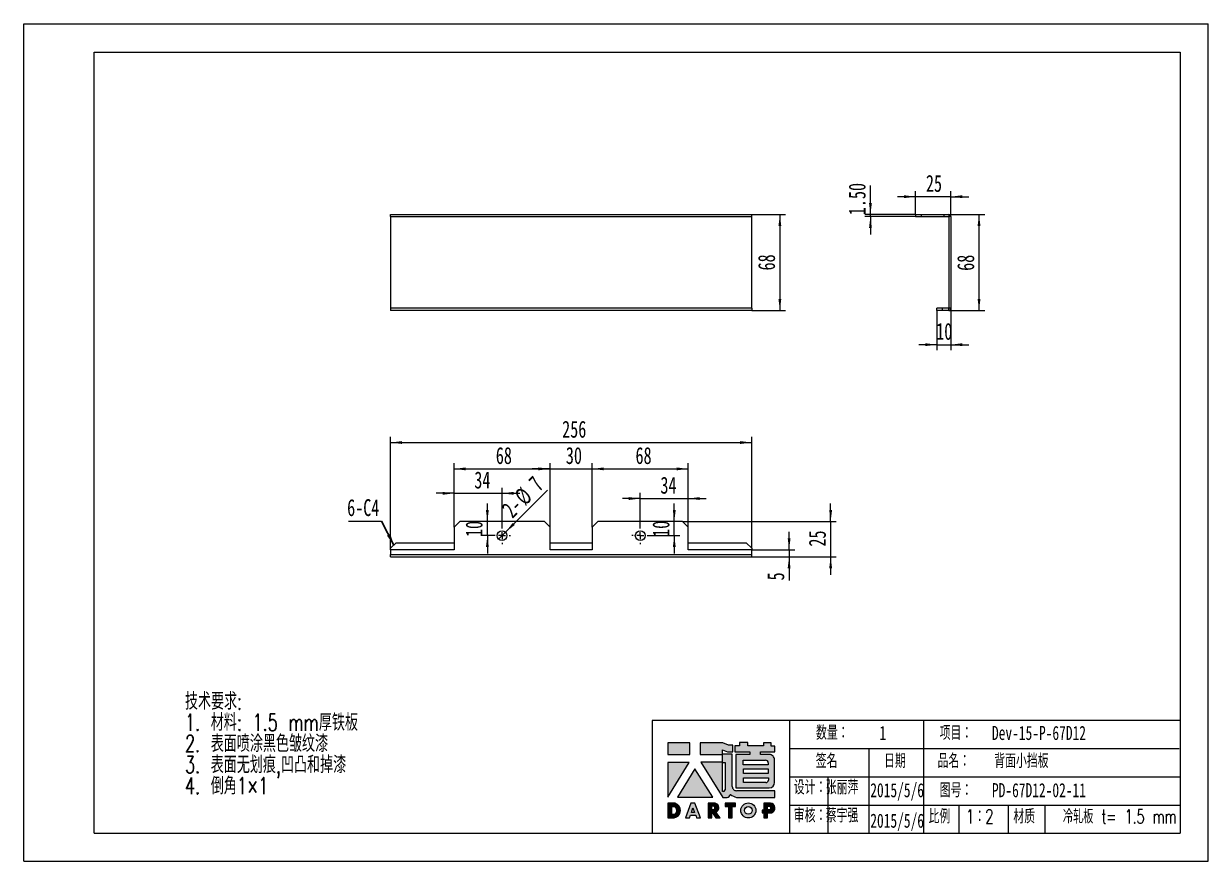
# Model space of a CAD drawing. Header units: millimetres. Extents: x 0 to 840, y 0 to 594.
import ezdxf

# ---------------------------------------------------------------- set-up
doc = ezdxf.new("R2010")
doc.units = ezdxf.units.MM
doc.header["$LTSCALE"] = 2
doc.layers.add('A-TITLEBLOCK', color=7, linetype='Continuous', lineweight=15)
doc.styles.add('SLDTEXTSTYLE0', font='TXT', dxfattribs={"width": 0.7, "bigfont": 'bigfont'})
doc.styles.add('SLDTEXTSTYLE1', font='TXT', dxfattribs={"width": 0.7})
doc.styles.add('SLDTEXTSTYLE2', font='TXT', dxfattribs={"width": 0.6538461538461539, "bigfont": 'bigfont'})
doc.dimstyles.new('SLDDIMSTYLE0', dxfattribs={"dimtxt": 12, "dimasz": 8.16, "dimexe": 0, "dimexo": 0.0625, "dimgap": 3, "dimtad": 2, "dimrnd": 1e-09, "dimzin": 12, "dimdsep": 46, "dimtxsty": 'SLDTEXTSTYLE1', "dimsah": 1, "dimcen": 0.09, "dimadec": 0, "dimazin": 3, "dimtfac": 1, "dimtofl": 0, "dimtmove": 0, "dimatfit": 3, "dimfxl": 0, "dimfrac": 2, "dimtolj": 1, "dimtzin": 12, "dimarcsym": 0})
doc.dimstyles.new('SLDDIMSTYLE1', dxfattribs={"dimtxt": 12, "dimasz": 8.16, "dimexe": 0, "dimexo": 0.0625, "dimgap": 3, "dimtad": 2, "dimrnd": 1e-09, "dimzin": 12, "dimdsep": 46, "dimtxsty": 'SLDTEXTSTYLE1', "dimsah": 1, "dimcen": 0.09, "dimadec": 0, "dimazin": 3, "dimtfac": 1, "dimtmove": 0, "dimatfit": 0, "dimfxl": 0, "dimfrac": 2, "dimtolj": 1, "dimtzin": 12, "dimarcsym": 0})
doc.dimstyles.new('SLDDIMSTYLE2', dxfattribs={"dimtxt": 12, "dimasz": 8.16, "dimexe": 0, "dimexo": 0.0625, "dimgap": 3, "dimtad": 2, "dimrnd": 1e-09, "dimzin": 4, "dimdsep": 46, "dimtxsty": 'SLDTEXTSTYLE1', "dimsah": 1, "dimcen": 0.09, "dimadec": 0, "dimazin": 1, "dimtfac": 1, "dimtmove": 0, "dimatfit": 0, "dimfxl": 0, "dimfrac": 2, "dimtolj": 1, "dimtzin": 12, "dimarcsym": 0})
doc.dimstyles.new('SLDDIMSTYLE3', dxfattribs={"dimtxt": 12, "dimasz": 8.16, "dimexe": 0, "dimexo": 0.0625, "dimgap": 3, "dimtad": 2, "dimrnd": 1e-09, "dimzin": 12, "dimdsep": 46, "dimtxsty": 'SLDTEXTSTYLE1', "dimblk1": 'NONE', "dimsah": 1, "dimcen": 0, "dimadec": 0, "dimazin": 3, "dimtfac": 1, "dimtmove": 0, "dimatfit": 3, "dimldrblk": 'NONE', "dimfxl": 0, "dimfrac": 2, "dimtolj": 1, "dimtzin": 12, "dimarcsym": 0})
doc.dimstyles.new('SLDDIMSTYLE4', dxfattribs={"dimtxt": 0.18, "dimasz": 8.16, "dimexe": 0, "dimexo": 0.0625, "dimgap": 0, "dimtad": 0, "dimtih": 1, "dimtoh": 1, "dimdec": 0, "dimrnd": 1e-09, "dimzin": 0, "dimdsep": 46, "dimtxsty": 'Standard', "dimsah": 1, "dimcen": 0.09, "dimadec": 0, "dimazin": 0, "dimtfac": 8.16, "dimtdec": 0, "dimtofl": 0, "dimtmove": 0, "dimatfit": 3, "dimfxl": 0, "dimfrac": 2, "dimtolj": 1, "dimtzin": 0, "dimarcsym": 0})

# ---------------------------------------------------------------- blocks, each defined once
blk = doc.blocks.new('块1')
at = {"linetype": 'Continuous'}
for color, points in [(12, [(15.4596455370124, 44.97355476996511), (15.4596455370124, 53.12236448196359), (-0.1372216441455354, 53.12236448196359), (-0.1372216441455354, 44.97355476996511)]), (12, [(-0.09543941307166293, 14.69460401760685), (14.95752573838749, 39.27206897076373), (-0.09543941307166293, 39.27206897076373)]), (12, [(31.88152853378735, 14.53088856560631), (19.13025121949497, 34.81193337682812), (6.825017551659649, 14.53088856560631)]), (8, [(47.79139594009808, 8.12742517421713), (47.79139594009808, 10.38120950228294), (40.67045756725874, 10.38120950228294), (40.67045756725874, 8.122031448080987), (42.89224604904918, 8.122031448080987), (42.89224604904918, -0.01900495269184162), (45.55238145046637, -0.01900495269184162), (45.55238145046637, 8.12742517421713)])]:
    blk.add_hatch(color=color, dxfattribs=at).paths.add_polyline_path(points, flags=0)
h = blk.add_hatch(color=12, dxfattribs=at)
edge = h.paths.add_edge_path(flags=0)
edge.add_line((38.76789999379105, 45.12124768258788), (38.76789999379105, 48.16997205902108))
edge.add_line((38.76789999379105, 48.16997205902108), (42.21016944663182, 46.68289003672156))
edge.add_line((42.21016944663182, 46.68289003672156), (45.9317201307783, 46.68289003672156))
edge.add_line((45.9317201307783, 46.68289003672156), (45.9317201307783, 51.60847246798652))
edge.add_line((45.9317201307783, 51.60847246798652), (42.8614591419766, 51.60847246798652))
edge.add_line((42.8614591419766, 51.60847246798652), (38.86099373715291, 53.18835830755006))
edge.add_line((38.86099373715291, 53.18835830755006), (22.82944474499205, 53.18835830755006))
edge.add_line((22.82944474499205, 53.18835830755006), (22.82944474499205, 44.85806557514632))
edge.add_line((22.82944474499205, 44.85806557514632), (38.42777796928521, 44.85806557514632))
edge.add_line((38.42777796928521, 44.85806557514632), (38.42777796928521, 44.68959095305915))
edge.add_line((38.42777796928521, 44.68959095305915), (38.42777796928521, 39.36534870503715))
edge.add_line((38.42777796928521, 39.36534870503715), (23.3018771687441, 39.36534870503715))
edge.add_line((23.3018771687441, 39.36534870503715), (38.85989420500314, 14.32735472361125))
edge.add_line((38.85989420500314, 14.32735472361125), (41.94069985035776, 14.32735472361125))
edge.add_arc((41.26090646930182, 17.27629516646864), 3.026279692369295, 282.9811251691751, 345.4172256101924)
edge.add_line((44.18969428837948, 16.51434327345369), (44.18969428837939, 16.62968258682553))
edge.add_line((44.18969428837939, 16.62968258682553), (44.46139510706749, 16.62968258682553))
edge.add_arc((50.27450662388722, 22.80613356426249), 8.481792981655811, 226.7357971412295, 259.3209385163939)
edge.add_line((48.70276667739407, 14.47124030014306), (75.73747808626996, 14.47124030014296))
edge.add_line((75.73747808626996, 14.47124030014296), (75.73747808626996, 19.21978160307659))
edge.add_line((75.73747808626996, 19.21978160307659), (48.58762824408925, 19.21978160307687))
edge.add_arc((48.5876282440515, 22.17696159563977), 2.95717999256276, 180.0000000007004, 270.0000000007314, ccw=False)
edge.add_line((45.63044825148874, 22.17696159560362), (45.63044825148888, 45.12124768258788))
edge.add_line((45.63044825148888, 45.12124768258788), (38.76789999379105, 45.12124768258788))
edge = h.paths.add_edge_path(flags=0)
edge.add_line((39.41845440429393, 18.64423929701617), (38.5780473981493, 18.64423929701617))
edge.add_line((38.5780473981493, 18.64423929701617), (38.58501110354163, 39.25890193341501))
edge.add_line((38.58501110354163, 39.25890193341501), (40.56710152110044, 39.25858465542663))
edge.add_line((40.56710152110044, 39.25858465542663), (40.56710152110044, 19.82560142344691))
edge.add_arc((36.69821349452629, 22.43824971439933), 4.668428606542609, 305.6398792732127, 325.968963113898, ccw=False)
h = blk.add_hatch(color=12, dxfattribs=at)
edge = h.paths.add_edge_path(flags=0)
edge.add_line((75.69093121442305, 46.68542826076473), (75.69093121442305, 50.91886871813395))
edge.add_line((75.69093121442305, 50.91886871813395), (73.28552082021854, 50.91886871813395))
edge.add_line((73.28552082021854, 50.91886871813395), (73.28552082021854, 53.20707771000742))
edge.add_line((73.28552082021854, 53.20707771000742), (67.78749227858239, 53.20707771000742))
edge.add_line((67.78749227858239, 53.20707771000742), (67.78749227858239, 51.03324743993018))
edge.add_line((67.78749227858239, 51.03324743993018), (56.56273245479993, 51.03324743993018))
edge.add_line((56.56273245479993, 51.03324743993018), (56.56273245479993, 53.32145643179415))
edge.add_line((56.56273245479993, 53.32145643179415), (50.68389919003803, 53.32145643179415))
edge.add_line((50.68389919003803, 53.32145643179415), (50.68389919003803, 50.99089082591806))
edge.add_line((50.68389919003803, 50.99089082591806), (47.43551395142909, 50.99089082591806))
edge.add_line((47.43551395142909, 50.99089082591806), (47.43551395142909, 46.77252107390677))
edge.add_line((47.43551395142909, 46.77252107390677), (58.15522189015076, 46.77252107390677))
edge.add_line((58.15522189015076, 46.77252107390677), (58.15522189015076, 44.90676774932623))
edge.add_line((58.15522189015076, 44.90676774932623), (48.1663364909133, 44.90676774932623))
edge.add_line((48.1663364909133, 44.90676774932623), (48.1663364909133, 21.28510279454743))
edge.add_line((48.1663364909133, 21.28510279454743), (71.87973834242777, 21.28510279454743))
edge.add_arc((71.8797383424644, 24.98157778516709), 3.696474990619765, 269.9999999994329, 359.9999999994308)
edge.add_line((75.57621333308417, 24.98157778513031), (75.57621333308427, 41.15825916545758))
edge.add_arc((71.87973834244609, 41.15825916543933), 3.696474990638222, 2.828264897405108e-10, 90.00000000028393)
edge.add_line((71.87973834242777, 44.85473415607755), (65.61115113613657, 44.85473415607759))
edge.add_line((65.61115113613657, 44.85473415607759), (65.61115113613657, 46.68542826076473))
edge.add_line((65.61115113613657, 46.68542826076473), (75.69093121442305, 46.68542826076473))
h.paths.add_polyline_path([(53.47011430738048, 31.35360309238698), (53.47011430738048, 34.78607521918592), (70.99446179674538, 34.78607521918592), (70.99446179674538, 31.35360309238698)], flags=0)
edge = h.paths.add_edge_path(flags=0)
edge.add_line((53.3553964263226, 40.85020978126384), (69.26094218231292, 40.85020978126384))
edge.add_arc((69.2609421822491, 39.00197228603129), 1.848237495232656, -1.9737740331038367e-09, 89.99999999802071, ccw=False)
edge.add_line((71.10917967748186, 39.00197228596765), (71.10917967748186, 37.6464950980746))
edge.add_line((71.10917967748186, 37.6464950980746), (53.3553964263226, 37.6464950980746))
edge.add_line((53.3553964263226, 37.6464950980746), (53.3553964263226, 40.85020978126384))
edge = h.paths.add_edge_path(flags=0)
edge.add_line((53.47011430738048, 24.94633236490662), (53.47011430738048, 28.26442576994581))
edge.add_line((53.47011430738048, 28.26442576994581), (71.22353104790234, 28.26442576994581))
edge.add_line((71.22353104790234, 28.26442576994581), (71.22353104790234, 26.79456986019685))
edge.add_arc((69.37529355265846, 26.79456986015036), 1.848237495243809, -89.99999999855493, 1.440412233932875e-09, ccw=False)
edge.add_line((69.3752935527051, 24.94633236490655), (53.47011430738048, 24.94633236490662))
h = blk.add_hatch(color=8, dxfattribs=at)
edge = h.paths.add_edge_path(flags=0)
edge.add_arc((3.563071413202113, 5.273350855589127), 5.322103356659917, 278.6604405932824, 432.3203452583787)
edge.add_line((5.179366312329847, 10.34408797537993), (0.01524684934950393, 10.34408797537993))
edge.add_line((0.01524684934950393, 10.34408797537993), (0.01524684934950393, 0.01192965307985183))
edge.add_line((0.01524684934950393, 0.01192965307985142), (4.364464618037744, 0.01192965307985142))
edge = h.paths.add_edge_path(flags=0)
edge.add_line((2.635432573056873, 8.081419863129932), (4.241728805396194, 8.081419863129932))
edge.add_arc((3.153678847341634, 5.137238590235699), 3.138798508806139, -65.78573481728489, 69.71773257233048, ccw=False)
edge.add_line((4.441057418883898, 2.274597765329883), (2.635432573056873, 2.274597765329883))
edge.add_line((2.635432573056873, 2.274597765329883), (2.635432573056873, 8.081419863129932))
h = blk.add_hatch(color=8, dxfattribs=at)
h.paths.add_polyline_path([(23.14757612124385, -0.02154317673844566), (19.16910136443273, 10.42911848144595), (16.22198800541353, 10.42911848144595), (12.4318998014098, 0.0008249228036598524), (15.22361258076066, 0.0008249228036598524), (15.88039993783019, 1.84896931795046), (19.6624249042785, 1.84896931795046), (20.33350618268459, -0.02154317673844566)], flags=0)
h.paths.add_polyline_path([(16.59656204531268, 3.840999289555347), (17.74667294189825, 7.117846553579366), (18.93966560265725, 3.840999289555347)], flags=0)
h = blk.add_hatch(color=8, dxfattribs=at)
edge = h.paths.add_edge_path(flags=0)
edge.add_arc((32.76262050212676, 7.197324694492631), 3.306506495649909, 290.6073250211866, 437.2124199352527)
edge.add_line((33.49447309571242, 10.42182108727042), (28.41543587867846, 10.42182108727042))
edge.add_line((28.41543587867846, 10.42182108727042), (28.41543587867846, -0.004886081338955961))
edge.add_line((28.41543587867846, -0.004886081338955475), (31.09939448230437, -0.004886081338955475))
edge.add_line((31.09939448230437, -0.004886081338955475), (31.09939448230437, 4.128611803586018))
edge.add_line((31.09939448230437, 4.128611803586018), (33.85812128968802, -0.04216624726898299))
edge.add_line((33.85812128968802, -0.04216624726898279), (37.10137537660729, -0.04216624726898279))
edge.add_line((37.10137537660729, -0.04216624726898279), (33.92638288218043, 4.10238651602333))
edge = h.paths.add_edge_path(flags=0)
edge.add_arc((31.95189860794512, 7.042968943743507), 1.404553694076378, -77.47302943994771, 76.71957553051169, ccw=False)
edge.add_line((32.25654512008381, 5.671852033270396), (31.07483825880198, 5.671852033270388))
edge.add_line((31.07483825880198, 5.671852033270388), (31.07483825880198, 8.409961240124272))
edge.add_line((31.07483825880198, 8.409961240124272), (32.27454879185832, 8.409961240124272))
h = blk.add_hatch(color=8, dxfattribs=at)
edge = h.paths.add_edge_path(flags=0)
edge.add_arc((57.01573980649943, 5.245906307851777), 5.353273185570425, 0, 360)
edge = h.paths.add_edge_path(flags=0)
edge.add_arc((57.01573980649943, 5.245906307851777), 2.750165771077118, 0, 360)
h = blk.add_hatch(color=8, dxfattribs=at)
edge = h.paths.add_edge_path(flags=0)
edge.add_arc((72.3469482525466, 6.894670098855414), 3.514503244550538, 288.8958684179252, 445.2442177897109)
edge.add_line((72.63833142567154, 10.39707340264212), (72.48469471784567, 10.39707340264212))
edge.add_line((72.48469471784567, 10.39707340264212), (67.95682026929293, 10.39707340264212))
edge.add_line((67.95682026929293, 10.39707340264212), (67.95682026929293, 5.530980597840529))
edge.add_line((67.95682026929293, 5.530980597840529), (66.75539786013852, 5.530980597840529))
edge.add_line((66.75539786013852, 5.530980597840529), (66.75539786013852, 3.555766360574825))
edge.add_line((66.75539786013852, 3.555766360574825), (67.9373951968396, 3.555766360574825))
edge.add_line((67.9373951968396, 3.555766360574825), (67.9373951968396, 0.01335740407877228))
edge.add_line((67.9373951968396, 0.01335740407877249), (70.58067110101072, 0.01335740407877249))
edge.add_line((70.58067110101072, 0.01335740407877249), (70.58067110101072, 3.569567953948787))
edge.add_line((70.58067110101072, 3.569567953948787), (73.48511730057659, 3.569567953948787))
edge = h.paths.add_edge_path(flags=0)
edge.add_arc((71.62401189213051, 6.924808752416715), 1.406127549846548, -79.01085638112971, 72.55127628001378, ccw=False)
edge.add_line((71.89205213510886, 5.544464913157247), (70.54145444546555, 5.544464913157226))
edge.add_line((70.54145444546555, 5.544464913157226), (70.54145444546555, 8.266234302613304))
edge.add_line((70.54145444546555, 8.266234302613304), (72.0456422749508, 8.266234302613304))
at = {"layer": 'A-TITLEBLOCK'}
for p, q in [((15.4596455370124, 53.12236448196359), (-0.1372216441455354, 53.12236448196359)), ((-0.1372216441455354, 53.12236448196359), (-0.1372216441455354, 44.97355476996511)), ((15.4596455370124, 44.97355476996511), (15.4596455370124, 53.12236448196359)), ((38.86099373715291, 53.18835830755006), (22.82944474499205, 53.18835830755006)), ((22.82944474499205, 53.18835830755006), (22.82944474499205, 44.85806557514632)), ((42.8614591419766, 51.60847246798652), (38.86099373715291, 53.18835830755006)), ((45.9317201307783, 51.60847246798652), (42.8614591419766, 51.60847246798652)), ((45.9317201307783, 46.68289003672156), (45.9317201307783, 51.60847246798652)), ((50.68389919003803, 50.99089082591806), (47.43551395142909, 50.99089082591806)), ((47.43551395142909, 50.99089082591806), (47.43551395142909, 46.77252107390677)), ((56.56273245479993, 53.32145643179415), (50.68389919003803, 53.32145643179415)), ((50.68389919003803, 53.32145643179415), (50.68389919003803, 50.99089082591806)), ((56.56273245479993, 51.03324743993018), (56.56273245479993, 53.32145643179415)), ((67.78749227858239, 51.03324743993018), (56.56273245479993, 51.03324743993018)), ((73.28552082021854, 53.20707771000742), (67.78749227858239, 53.20707771000742)), ((67.78749227858239, 53.20707771000742), (67.78749227858239, 51.03324743993018)), ((73.28552082021854, 50.91886871813395), (73.28552082021854, 53.20707771000742)), ((75.69093121442305, 50.91886871813395), (73.28552082021854, 50.91886871813395)), ((75.69093121442305, 46.68542826076473), (75.69093121442305, 50.91886871813395)), ((-0.1372216441455354, 44.97355476996511), (15.4596455370124, 44.97355476996511)), ((22.82944474499205, 44.85806557514632), (38.42777796928521, 44.85806557514632)), ((38.42777796928521, 44.85806557514632), (38.42777796928521, 44.68959095305915)), ((38.42777796928521, 44.68959095305915), (38.42777796928521, 39.36534870503715)), ((38.76789999379105, 48.16997205902108), (42.21016944663182, 46.68289003672156)), ((38.76789999379105, 45.12124768258788), (38.76789999379105, 48.16997205902108)), ((45.63044825148888, 45.12124768258788), (38.76789999379105, 45.12124768258788)), ((42.21016944663182, 46.68289003672156), (45.9317201307783, 46.68289003672156)), ((45.63044825148888, 22.17696159560362), (45.63044825148888, 45.12124768258788)), ((47.43551395142909, 46.77252107390677), (58.15522189015076, 46.77252107390677)), ((58.15522189015076, 44.90676774932623), (48.1663364909133, 44.90676774932623)), ((48.1663364909133, 44.90676774932623), (48.1663364909133, 21.28510279454743)), ((58.15522189015076, 46.77252107390677), (58.15522189015076, 44.90676774932623)), ((65.61115113613657, 44.85473415607759), (65.61115113613657, 46.68542826076473)), ((65.61115113613657, 46.68542826076473), (75.69093121442305, 46.68542826076473)), ((71.87973834242777, 44.85473415607759), (65.61115113613657, 44.85473415607759)), ((14.95752573838749, 39.27206897076373), (-0.09543941307166293, 39.27206897076373)), ((-0.09543941307166293, 39.27206897076373), (-0.09543941307166293, 14.69460401760685)), ((-0.09543941307166293, 14.69460401760685), (14.95752573838749, 39.27206897076373)), ((19.13025121949497, 34.81193337682812), (6.825017551659649, 14.53088856560631)), ((31.88152853378735, 14.53088856560631), (19.13025121949497, 34.81193337682812)), ((38.42777796928521, 39.36534870503715), (23.3018771687441, 39.36534870503715)), ((23.3018771687441, 39.36534870503715), (38.85989420500314, 14.32735472361125)), ((38.5780473981493, 18.64423929701617), (38.58501110354163, 39.25890193341501)), ((38.58501110354163, 39.25890193341501), (40.56710152110044, 39.25858465542663)), ((40.56710152110044, 39.25858465542663), (40.56710152110044, 19.82560142344691)), ((53.3553964263226, 37.6464950980746), (53.3553964263226, 40.85020978126384)), ((53.3553964263226, 40.85020978126384), (69.26094218231292, 40.85020978126384)), ((71.10917967748186, 37.6464950980746), (53.3553964263226, 37.6464950980746)), ((53.47011430738048, 31.35360309238698), (53.47011430738048, 34.78607521918592)), ((53.47011430738048, 34.78607521918592), (70.99446179674538, 34.78607521918592)), ((70.99446179674538, 34.78607521918592), (70.99446179674538, 31.35360309238698)), ((71.10917967748186, 39.00197228596765), (71.10917967748186, 37.6464950980746)), ((75.57621333308427, 24.98157778513031), (75.57621333308427, 41.15825916545758)), ((70.99446179674538, 31.35360309238698), (53.47011430738048, 31.35360309238698)), ((53.47011430738048, 24.94633236490662), (53.47011430738048, 28.26442576994581)), ((53.47011430738048, 28.26442576994581), (71.22353104790234, 28.26442576994581)), ((71.22353104790234, 28.26442576994581), (71.22353104790234, 26.79456986019685)), ((39.41845440429393, 18.64423929701617), (38.5780473981493, 18.64423929701617)), ((48.1663364909133, 21.28510279454743), (71.87973834242777, 21.28510279454743)), ((75.73747808626996, 19.21978160307659), (48.58762824408925, 19.21978160307687)), ((69.3752935527051, 24.94633236490662), (53.47011430738048, 24.94633236490662)), ((75.73747808626996, 14.47124030014296), (75.73747808626996, 19.21978160307659)), ((5.179366312329847, 10.34408797537993), (0.01524684934950393, 10.34408797537993)), ((0.01524684934950393, 10.34408797537993), (0.01524684934950393, 0.01192965307985142)), ((6.825017551659649, 14.53088856560631), (31.88152853378735, 14.53088856560631)), ((16.22198800541353, 10.42911848144595), (12.4318998014098, 0.0008249228036598524)), ((19.16910136443273, 10.42911848144595), (16.22198800541353, 10.42911848144595)), ((23.14757612124385, -0.02154317673844566), (19.16910136443273, 10.42911848144595)), ((33.49447309571242, 10.42182108727042), (28.41543587867846, 10.42182108727042)), ((28.41543587867846, 10.42182108727042), (28.41543587867846, -0.004886081338955475)), ((31.07483825880198, 5.671852033270388), (31.07483825880198, 8.409961240124272)), ((31.07483825880198, 8.409961240124272), (32.27454879185832, 8.409961240124272)), ((38.85989420500314, 14.32735472361125), (41.94069985035776, 14.32735472361125)), ((47.79139594009808, 10.38120950228294), (40.67045756725874, 10.38120950228294)), ((40.67045756725874, 10.38120950228294), (40.67045756725874, 8.122031448080987)), ((44.18969428837939, 16.51434327345372), (44.18969428837939, 16.62968258682553)), ((44.18969428837939, 16.62968258682553), (44.46139510706749, 16.62968258682553)), ((47.79139594009808, 8.12742517421713), (47.79139594009808, 10.38120950228294)), ((48.70276667739405, 14.47124030014296), (75.73747808626996, 14.47124030014296)), ((72.48469471784567, 10.39707340264212), (67.95682026929293, 10.39707340264212)), ((67.95682026929293, 10.39707340264212), (67.95682026929293, 5.530980597840529)), ((72.63833142567154, 10.39707340264212), (72.48469471784567, 10.39707340264212)), ((0.01524684934950393, 0.01192965307985142), (4.364464618037744, 0.01192965307985142)), ((2.635432573056873, 2.274597765329883), (2.635432573056873, 8.081419863129932)), ((2.635432573056873, 8.081419863129932), (4.241728805396194, 8.081419863129932)), ((4.441057418883898, 2.274597765329883), (2.635432573056873, 2.274597765329883)), ((12.4318998014098, 0.0008249228036598524), (15.22361258076066, 0.0008249228036598524)), ((15.22361258076066, 0.0008249228036598524), (15.88039993783019, 1.84896931795046)), ((15.88039993783019, 1.84896931795046), (19.6624249042785, 1.84896931795046)), ((16.59656204531268, 3.840999289555347), (17.74667294189825, 7.117846553579366)), ((18.93966560265725, 3.840999289555347), (16.59656204531268, 3.840999289555347)), ((17.74667294189825, 7.117846553579366), (18.93966560265725, 3.840999289555347)), ((19.6624249042785, 1.84896931795046), (20.33350618268459, -0.02154317673844566)), ((32.25654512008381, 5.671852033270388), (31.07483825880198, 5.671852033270388)), ((31.09939448230437, -0.004886081338955475), (31.09939448230437, 4.128611803586018)), ((31.09939448230437, 4.128611803586018), (33.85812128968802, -0.04216624726898279)), ((37.10137537660729, -0.04216624726898279), (33.92638288218043, 4.10238651602333)), ((40.67045756725874, 8.122031448080987), (42.89224604904918, 8.122031448080987)), ((42.89224604904918, 8.122031448080987), (42.89224604904918, -0.01900495269184162)), ((45.55238145046637, -0.01900495269184162), (45.55238145046637, 8.12742517421713)), ((45.55238145046637, 8.12742517421713), (47.79139594009808, 8.12742517421713)), ((67.95682026929293, 5.530980597840529), (66.75539786013852, 5.530980597840529)), ((66.75539786013852, 5.530980597840529), (66.75539786013852, 3.555766360574825)), ((66.75539786013852, 3.555766360574825), (67.9373951968396, 3.555766360574825)), ((67.9373951968396, 3.555766360574825), (67.9373951968396, 0.01335740407877249)), ((67.9373951968396, 0.01335740407877249), (70.58067110101072, 0.01335740407877249)), ((70.54145444546555, 5.544464913157226), (70.54145444546555, 8.266234302613304)), ((70.54145444546555, 8.266234302613304), (72.0456422749508, 8.266234302613304)), ((71.89205213510886, 5.544464913157226), (70.54145444546555, 5.544464913157226)), ((70.58067110101072, 0.01335740407877249), (70.58067110101072, 3.569567953948787)), ((70.58067110101072, 3.569567953948787), (73.48511730057659, 3.569567953948787)), ((20.33350618268459, -0.02154317673844566), (23.14757612124385, -0.02154317673844566)), ((28.41543587867846, -0.004886081338955475), (31.09939448230437, -0.004886081338955475)), ((33.85812128968802, -0.04216624726898279), (37.10137537660729, -0.04216624726898279)), ((42.89224604904918, -0.01900495269184162), (45.55238145046637, -0.01900495269184162))]:
    blk.add_line(p, q, dxfattribs=at)
for radius in [5.353273185570423, 2.750165771077121]:
    blk.add_circle((57.01573980649943, 5.245906307851777), radius, dxfattribs=at)
for centre, radius, start, end in [((71.87973834244609, 41.15825916543933), 3.696474990638258, 2.828264897405108e-10, 90.00000000028393), ((69.2609421822491, 39.00197228603129), 1.848237495232766, 359.9999999980279, 89.99999999802154), ((69.37529355265846, 26.79456986015036), 1.848237495243879, 270.0000000014467, 1.44122564053541e-09), ((36.69821349452629, 22.43824971439933), 4.668428606542613, 305.6398792732136, 325.9689631138988), ((48.5876282440515, 22.17696159563977), 2.957179992562899, 180.0000000007012, 270.0000000007323), ((71.8797383424644, 24.98157778516709), 3.696474990619862, 269.9999999994329, 359.9999999994308), ((3.563071413202113, 5.273350855589127), 5.322103356659929, 278.6604405932824, 72.32034525837781), ((31.95189860794512, 7.042968943743507), 1.404553694076386, 282.5269705600539, 76.71957553051254), ((32.76262050212676, 7.197324694492631), 3.306506495649912, 290.6073250211866, 77.21241993525202), ((41.26090646930182, 17.27629516646864), 3.026279692369397, 282.9811251691751, 345.4172256101924), ((50.27450662388722, 22.80613356426249), 8.481792981655907, 226.7357971412295, 259.3209385163939), ((72.3469482525466, 6.894670098855414), 3.514503244550554, 288.8958684179252, 85.24421778971008), ((3.153678847341634, 5.137238590235699), 3.138798508806141, 294.2142651827166, 69.71773257233134), ((71.62401189213051, 6.924808752416715), 1.40612754984657, 280.9891436188718, 72.55127628001459)]:
    blk.add_arc(centre, radius, start, end, dxfattribs=at)
blk = doc.blocks.new('SW_NOTE_0')
at = {"layer": 'A-TITLEBLOCK', "color": 0, "char_height": 12, "attachment_point": 1, "style": 'SLDTEXTSTYLE0'}
for s, insert in [('\\M+18B5A术\\M+19776\\M+18B81:', (0, 15.46881287726358)), ('1. \\M+18DDE\\M+197BF: 1.5 mm\\M+18CFA铁\\M+194C2', (0, 0.4688132125397065)), ('2. \\M+1955C\\M+196CA喷涂\\M+1FC4B\\M+19046皱纹\\M+18EBD', (0, -14.53118645218417)), ('3. \\M+1955C\\M+196CA\\M+19DD9划\\M+18DAD,\\M+1899A\\M+193CA\\M+19861\\M+19D7B\\M+18EBD', (0, -29.53118611690804)), ('4. \\M+1937C\\M+18A701\\M+1817E1', (0, -44.53118578163191))]:
    blk.add_mtext(s, dxfattribs=dict(at, insert=insert))
blk = doc.blocks.new('_D')
at = {"layer": 'A-TITLEBLOCK'}
for p, q in [((516.36120681332, 459.1028448656979), (540.36120681332, 459.1028448656979)), ((536.36120681332, 459.1028448656979), (536.36120681332, 391.1028448656979)), ((516.36120681332, 391.1028448656979), (540.36120681332, 391.1028448656979))]:
    blk.add_line(p, q, dxfattribs=at)
for points in [[(536.36120681332, 459.1028448656979), (535.34520681332, 450.9428448656979), (537.37720681332, 450.9428448656979)], [(536.36120681332, 391.1028448656979), (537.37720681332, 399.262844865698), (535.34520681332, 399.262844865698)]]:
    blk.add_solid(points, dxfattribs=at)
at = {"layer": 'A-TITLEBLOCK', "insert": (520.8923937032259, 419.43927252773), "char_height": 12, "attachment_point": 1, "rotation": 90.00000000000041, "style": 'SLDTEXTSTYLE1'}
blk.add_mtext('68', dxfattribs=at)
blk = doc.blocks.new('_D_1')
at = {"layer": 'A-TITLEBLOCK'}
for p, q in [((647.577300767503, 391.1028448656979), (647.577300767503, 362.7952597762544)), ((657.577300767503, 392.6028448656979), (657.577300767503, 362.7952597762544)), ((647.577300767503, 366.7952597762544), (634.8773007675029, 366.7952597762544)), ((647.577300767503, 366.7952597762544), (657.577300767503, 366.7952597762544)), ((657.577300767503, 366.7952597762544), (670.277300767503, 366.7952597762544))]:
    blk.add_line(p, q, dxfattribs=at)
for points in [[(647.577300767503, 366.7952597762544), (639.417300767503, 367.8112597762544), (639.417300767503, 365.7792597762544)], [(657.577300767503, 366.7952597762544), (665.7373007675029, 365.7792597762544), (665.7373007675029, 367.8112597762544)]]:
    blk.add_solid(points, dxfattribs=at)
at = {"layer": 'A-TITLEBLOCK', "insert": (647.1954138547072, 382.2640728863486), "char_height": 12, "attachment_point": 1, "style": 'SLDTEXTSTYLE1'}
blk.add_mtext('10', dxfattribs=at)
blk = doc.blocks.new('_D_2')
at = {"layer": 'A-TITLEBLOCK'}
for p, q in [((656.0773007675031, 459.1028448656979), (681.5773007675031, 459.1028448656978)), ((677.5773007675028, 391.1028448656978), (677.5773007675031, 459.1028448656978)), ((656.0773007675031, 391.1028448656979), (681.577300767503, 391.1028448656978))]:
    blk.add_line(p, q, dxfattribs=at)
for points in [[(677.5773007675031, 459.1028448656978), (676.5613007675031, 450.9428448656978), (678.593300767503, 450.9428448656978)], [(677.5773007675028, 391.1028448656978), (678.5933007675028, 399.2628448656978), (676.5613007675029, 399.2628448656978)]]:
    blk.add_solid(points, dxfattribs=at)
at = {"layer": 'A-TITLEBLOCK', "insert": (662.1084876574089, 419.1670268884842), "char_height": 12, "attachment_point": 1, "rotation": 89.99999999999979, "style": 'SLDTEXTSTYLE1'}
blk.add_mtext('68', dxfattribs=at)
blk = doc.blocks.new('_D_3')
at = {"layer": 'A-TITLEBLOCK'}
for p, q in [((632.5773007675028, 471.7361504352072), (619.8773007675028, 471.7361504352072)), ((632.5773007675028, 459.102844865698), (632.5773007675028, 475.7361504352072)), ((657.577300767503, 471.7361504352072), (632.5773007675028, 471.7361504352072)), ((657.577300767503, 457.6028448656979), (657.577300767503, 475.7361504352072)), ((657.577300767503, 471.7361504352072), (670.277300767503, 471.7361504352072))]:
    blk.add_line(p, q, dxfattribs=at)
for points in [[(632.5773007675028, 471.7361504352072), (624.4173007675029, 472.7521504352072), (624.4173007675029, 470.7201504352071)], [(657.577300767503, 471.7361504352072), (665.7373007675029, 470.7201504352071), (665.7373007675029, 472.7521504352072)]]:
    blk.add_solid(points, dxfattribs=at)
at = {"layer": 'A-TITLEBLOCK', "insert": (639.907143051156, 487.2049635453014), "char_height": 12, "attachment_point": 1, "style": 'SLDTEXTSTYLE1'}
blk.add_mtext('25', dxfattribs=at)
blk = doc.blocks.new('_D_4')
at = {"layer": 'A-TITLEBLOCK'}
for p, q in [((600.5773007675022, 459.1028448656982), (600.5773007675022, 479.6831818007932)), ((632.5773007675028, 459.102844865698), (596.5773007675022, 459.1028448656982)), ((632.5773007675028, 457.602844865698), (596.5773007675022, 457.6028448656982)), ((600.5773007675022, 457.6028448656982), (600.5773007675022, 459.1028448656982)), ((600.5773007675022, 457.6028448656982), (600.5773007675022, 444.9028448656982))]:
    blk.add_line(p, q, dxfattribs=at)
for points in [[(600.5773007675022, 459.1028448656982), (601.5933007675021, 467.2628448656982), (599.5613007675022, 467.2628448656982)], [(600.5773007675022, 457.6028448656982), (599.5613007675022, 449.4428448656981), (601.5933007675021, 449.4428448656981)]]:
    blk.add_solid(points, dxfattribs=at)
at = {"layer": 'A-TITLEBLOCK', "insert": (585.1084876574079, 458.6331812375293), "char_height": 12, "attachment_point": 1, "rotation": 89.99999999999979, "style": 'SLDTEXTSTYLE1'}
blk.add_mtext('1.50', dxfattribs=at)
blk = doc.blocks.new('_D_5')
at = {"layer": 'A-TITLEBLOCK'}
for p, q in [((328.9412133466469, 241.3881684008783), (328.9412133466469, 254.0881684008783)), ((328.9412133466469, 231.3881684008783), (328.9412133466469, 241.3881684008783)), ((333.36120681332, 231.3881684008783), (324.9412133466469, 231.3881684008783)), ((328.9412133466469, 231.3881684008783), (328.9412133466469, 218.6881684008783))]:
    blk.add_line(p, q, dxfattribs=at)
for points in [[(328.9412133466469, 241.3881684008783), (329.9572133466469, 249.5481684008783), (327.9252133466468, 249.5481684008783)], [(328.9412133466469, 231.3881684008783), (327.9252133466468, 223.2281684008783), (329.9572133466469, 223.2281684008783)]]:
    blk.add_solid(points, dxfattribs=at)
at = {"layer": 'A-TITLEBLOCK', "insert": (313.4724002365527, 230.4035569638885), "char_height": 12, "attachment_point": 1, "rotation": 90, "style": 'SLDTEXTSTYLE1'}
blk.add_mtext('10', dxfattribs=at)
blk = doc.blocks.new('_D_6')
at = {"layer": 'A-TITLEBLOCK'}
for p, q in [((305.3612068133199, 261.3881684008786), (292.66120681332, 261.3881684008786)), ((305.3612068133199, 237.3881684008783), (305.3612068133199, 265.3881684008786)), ((305.3612068133199, 261.3881684008786), (339.36120681332, 261.3881684008786)), ((339.36120681332, 237.3881684008783), (339.36120681332, 265.3881684008786)), ((339.36120681332, 261.3881684008786), (352.06120681332, 261.3881684008786))]:
    blk.add_line(p, q, dxfattribs=at)
for points in [[(305.3612068133199, 261.3881684008786), (297.2012068133199, 262.4041684008786), (297.2012068133199, 260.3721684008785)], [(339.36120681332, 261.3881684008786), (347.52120681332, 260.3721684008785), (347.52120681332, 262.4041684008786)]]:
    blk.add_solid(points, dxfattribs=at)
at = {"layer": 'A-TITLEBLOCK', "insert": (319.6744205719411, 276.8569815109728), "char_height": 12, "attachment_point": 1, "style": 'SLDTEXTSTYLE1'}
blk.add_mtext('34', dxfattribs=at)
blk = doc.blocks.new('_D_7')
at = {"layer": 'A-TITLEBLOCK'}
for p, q in [((305.3612068133199, 237.3881684008783), (305.3612068133199, 282.7191977777218)), ((305.3612068133199, 278.7191977777218), (373.36120681332, 278.7191977777218)), ((373.36120681332, 237.3881684008783), (373.36120681332, 282.7191977777218))]:
    blk.add_line(p, q, dxfattribs=at)
for points in [[(305.3612068133199, 278.7191977777218), (313.52120681332, 277.7031977777218), (313.52120681332, 279.7351977777219)], [(373.36120681332, 278.7191977777218), (365.20120681332, 279.7351977777219), (365.20120681332, 277.7031977777218)]]:
    blk.add_solid(points, dxfattribs=at)
at = {"layer": 'A-TITLEBLOCK', "insert": (334.9296623652739, 294.1880108878161), "char_height": 12, "attachment_point": 1, "style": 'SLDTEXTSTYLE1'}
blk.add_mtext('68', dxfattribs=at)
blk = doc.blocks.new('_D_8')
at = {"layer": 'A-TITLEBLOCK'}
for q in [(371.5619398683632, 263.5889014559219), (336.8863330791671, 228.9132946667254)]:
    blk.add_line((341.8360805474729, 233.8630421350312), q, dxfattribs=at)
blk.add_solid([(341.8360805474729, 233.8630421350312), (348.3244923716406, 238.9146129798279), (346.8876513922696, 240.351453959199)], dxfattribs=at)
at = {"layer": 'A-TITLEBLOCK', "char_height": 12, "attachment_point": 1, "rotation": 45.00000000000015, "style": 'SLDTEXTSTYLE1'}
for s, insert in [('7', (357.1668849235862, 270.5593359568836)), ('%%c', (347.1560199269423, 260.6191815182399)), ('2-', (338.2346891598866, 251.627140193184))]:
    blk.add_mtext(s, dxfattribs=dict(at, insert=insert))
blk = doc.blocks.new('_NONE')
blk = doc.blocks.new('_D_9')
at = {"layer": 'A-TITLEBLOCK'}
for p, q in [((373.36120681332, 278.7191977777218), (360.66120681332, 278.7191977777218)), ((373.36120681332, 237.3881684008783), (373.36120681332, 282.7191977777218)), ((373.36120681332, 278.7191977777218), (403.36120681332, 278.7191977777218)), ((403.36120681332, 237.3881684008783), (403.36120681332, 282.7191977777218)), ((403.36120681332, 278.7191977777218), (416.06120681332, 278.7191977777218))]:
    blk.add_line(p, q, dxfattribs=at)
for points in [[(373.36120681332, 278.7191977777218), (365.20120681332, 279.7351977777219), (365.20120681332, 277.7031977777218)], [(403.36120681332, 278.7191977777218), (411.52120681332, 277.7031977777218), (411.52120681332, 279.7351977777219)]]:
    blk.add_solid(points, dxfattribs=at)
at = {"layer": 'A-TITLEBLOCK', "insert": (384.5964071474024, 294.1880108878161), "char_height": 12, "attachment_point": 1, "style": 'SLDTEXTSTYLE1'}
blk.add_mtext('30', dxfattribs=at)
blk = doc.blocks.new('_D_10')
at = {"layer": 'A-TITLEBLOCK'}
for p, q in [((403.36120681332, 237.3881684008783), (403.36120681332, 282.7191977777219)), ((403.36120681332, 278.7191977777219), (471.36120681332, 278.7191977777219)), ((471.36120681332, 237.3881684008783), (471.36120681332, 282.7191977777219))]:
    blk.add_line(p, q, dxfattribs=at)
for points in [[(403.36120681332, 278.7191977777219), (411.52120681332, 277.7031977777219), (411.52120681332, 279.7351977777219)], [(471.36120681332, 278.7191977777219), (463.20120681332, 279.7351977777219), (463.20120681332, 277.7031977777219)]]:
    blk.add_solid(points, dxfattribs=at)
at = {"layer": 'A-TITLEBLOCK', "insert": (433.985155629288, 294.1880108878162), "char_height": 12, "attachment_point": 1, "style": 'SLDTEXTSTYLE1'}
blk.add_mtext('68', dxfattribs=at)
blk = doc.blocks.new('_D_11')
at = {"layer": 'A-TITLEBLOCK'}
for p, q in [((437.36120681332, 237.3881684008783), (437.36120681332, 261.6858741823812)), ((471.36120681332, 237.3881684008783), (471.36120681332, 261.6858741823812)), ((437.36120681332, 257.6858741823812), (424.66120681332, 257.6858741823812)), ((437.36120681332, 257.6858741823812), (471.36120681332, 257.6858741823812)), ((471.36120681332, 257.6858741823812), (484.06120681332, 257.6858741823812))]:
    blk.add_line(p, q, dxfattribs=at)
for points in [[(437.36120681332, 257.6858741823812), (429.20120681332, 258.7018741823812), (429.20120681332, 256.6698741823812)], [(471.36120681332, 257.6858741823812), (479.52120681332, 256.6698741823812), (479.52120681332, 258.7018741823812)]]:
    blk.add_solid(points, dxfattribs=at)
at = {"layer": 'A-TITLEBLOCK', "insert": (451.6435690853954, 273.1546872924754), "char_height": 12, "attachment_point": 1, "style": 'SLDTEXTSTYLE1'}
blk.add_mtext('34', dxfattribs=at)
blk = doc.blocks.new('_D_12')
at = {"layer": 'A-TITLEBLOCK'}
for p, q in [((461.4885083080576, 241.3881684008783), (461.4885083080576, 254.0881684008783)), ((461.4885083080576, 231.3881684008783), (461.4885083080576, 241.3881684008783)), ((443.36120681332, 231.3881684008783), (465.4885083080576, 231.3881684008783)), ((461.4885083080576, 231.3881684008783), (461.4885083080576, 218.6881684008783))]:
    blk.add_line(p, q, dxfattribs=at)
for points in [[(461.4885083080576, 241.3881684008783), (462.5045083080576, 249.5481684008783), (460.4725083080576, 249.5481684008783)], [(461.4885083080576, 231.3881684008783), (460.4725083080576, 223.2281684008783), (462.5045083080576, 223.2281684008783)]]:
    blk.add_solid(points, dxfattribs=at)
at = {"layer": 'A-TITLEBLOCK', "insert": (446.0196951979634, 230.5065669288488), "char_height": 12, "attachment_point": 1, "rotation": 90, "style": 'SLDTEXTSTYLE1'}
blk.add_mtext('10', dxfattribs=at)
blk = doc.blocks.new('_D_13')
at = {"layer": 'A-TITLEBLOCK'}
for p, q in [((572.3612068133199, 241.3881684008783), (572.3612068133199, 254.0881684008783)), ((467.3612068133199, 241.3881684008783), (576.3612068133199, 241.3881684008783)), ((572.3612068133199, 241.3881684008783), (572.3612068133199, 216.3881684008783)), ((516.36120681332, 216.3881684008783), (576.3612068133199, 216.3881684008783)), ((572.3612068133199, 216.3881684008783), (572.3612068133199, 203.6881684008783))]:
    blk.add_line(p, q, dxfattribs=at)
for points in [[(572.3612068133199, 241.3881684008783), (573.3772068133198, 249.5481684008783), (571.3452068133199, 249.5481684008783)], [(572.3612068133199, 216.3881684008783), (571.3452068133199, 208.2281684008783), (573.3772068133198, 208.2281684008783)]]:
    blk.add_solid(points, dxfattribs=at)
at = {"layer": 'A-TITLEBLOCK', "insert": (556.8923937032258, 223.6155770630984), "char_height": 12, "attachment_point": 1, "rotation": 90.00000000000041, "style": 'SLDTEXTSTYLE1'}
blk.add_mtext('25', dxfattribs=at)
blk = doc.blocks.new('_D_14')
at = {"layer": 'A-TITLEBLOCK'}
for p, q in [((542.9101213697998, 221.3881684008783), (542.9101213697998, 234.0881684008783)), ((516.36120681332, 221.3881684008783), (546.9101213697998, 221.3881684008783)), ((542.9101213697998, 221.3881684008783), (542.9101213697998, 216.3881684008783)), ((516.36120681332, 216.3881684008783), (546.9101213697998, 216.3881684008783)), ((542.9101213697998, 216.3881684008783), (542.9101213697998, 199.6263653113459))]:
    blk.add_line(p, q, dxfattribs=at)
for points in [[(542.9101213697998, 221.3881684008783), (543.9261213697997, 229.5481684008783), (541.8941213697998, 229.5481684008783)], [(542.9101213697998, 216.3881684008783), (541.8941213697998, 208.2281684008783), (543.9261213697997, 208.2281684008783)]]:
    blk.add_solid(points, dxfattribs=at)
at = {"layer": 'A-TITLEBLOCK', "insert": (527.4413082597057, 199.6263653113459), "char_height": 12, "attachment_point": 1, "rotation": 90.00000000000041, "style": 'SLDTEXTSTYLE1'}
blk.add_mtext('5', dxfattribs=at)
blk = doc.blocks.new('_D_15')
at = {"layer": 'A-TITLEBLOCK'}
for p, q in [((260.36120681332, 222.3881684008785), (260.36120681332, 301.3881684008724)), ((260.36120681332, 297.3881684008724), (516.36120681332, 297.3881684008724)), ((516.36120681332, 222.3881684008785), (516.36120681332, 301.3881684008724))]:
    blk.add_line(p, q, dxfattribs=at)
for points in [[(260.36120681332, 297.3881684008724), (268.52120681332, 296.3721684008723), (268.52120681332, 298.4041684008724)], [(516.36120681332, 297.3881684008724), (508.20120681332, 298.4041684008724), (508.20120681332, 296.3721684008723)]]:
    blk.add_solid(points, dxfattribs=at)
at = {"layer": 'A-TITLEBLOCK', "insert": (381.9714069499658, 312.8569815109665), "char_height": 12, "attachment_point": 1, "style": 'SLDTEXTSTYLE1'}
blk.add_mtext('256', dxfattribs=at)
blk = doc.blocks.new('SW_NOTE_1')
at = {"layer": 'A-TITLEBLOCK', "color": 0}
blk.add_line((-23.52289133001567, 0), (0, 0), dxfattribs=at)
at = {"layer": 'A-TITLEBLOCK', "color": 0, "insert": (-24.38996285539477, 15.55653250463801), "char_height": 12, "attachment_point": 1, "style": 'SLDTEXTSTYLE1'}
blk.add_mtext('6-C4', dxfattribs=at)
blk = doc.blocks.new('SW_CENTERMARKSYMBOL_0')
at = {"layer": 'A-TITLEBLOCK', "color": 0}
for p, q in [((-5.000000000000004, 0), (-6.000000000000005, 0)), ((0, 0), (-2.500000000000002, 0)), ((0, 5.000000000000004), (0, 6.000000000000005)), ((0, 0), (0, 2.500000000000002)), ((0, 0), (0, -2.499999999999974)), ((0, 0), (2.500000000000002, 0)), ((5.000000000000004, 0), (6.000000000000005, 0)), ((0, -4.999999999999977), (0, -5.999999999999978))]:
    blk.add_line(p, q, dxfattribs=at)
blk = doc.blocks.new('SW_CENTERMARKSYMBOL_1')
at = {"layer": 'A-TITLEBLOCK', "color": 0}
for p, q in [((-5.000000000000004, 0), (-6.000000000000005, 0)), ((0, 0), (-2.500000000000002, 0)), ((0, 5.000000000000004), (0, 6.000000000000005)), ((0, 0), (0, 2.500000000000002)), ((0, 0), (0, -2.499999999999974)), ((0, 0), (2.500000000000002, 0)), ((5.000000000000004, 0), (6.000000000000005, 0)), ((0, -4.999999999999977), (0, -5.999999999999978))]:
    blk.add_line(p, q, dxfattribs=at)

msp = doc.modelspace()

# ---------------------------------------------------------------- linework, layer by layer
at = {"color": 7, "linetype": 'Continuous', "lineweight": 15}
for p, q in [((260.3612007336462, 459.1028467134419), (516.3612128929938, 459.1028467134419)), ((260.3612007336462, 457.602843673605), (260.3612007336462, 459.1028467134419)), ((260.3612007336462, 457.602843673605), (516.3612128929938, 457.602843673605)), ((260.3612007336462, 457.602843673605), (260.3612007336462, 392.6028460577908)), ((516.3612128929938, 457.602843673605), (516.3612128929938, 459.1028467134419)), ((516.3612128929938, 392.6028460577908), (516.3612128929938, 457.602843673605)), ((632.5773003949735, 459.1028467134419), (632.5773003949735, 457.602843673605)), ((632.5773003949735, 459.1028467134419), (636.5773010506246, 459.1028467134419)), ((632.5773003949735, 457.602843673605), (636.5773010506246, 457.602843673605)), ((636.5773010506246, 459.1028467134419), (636.5773010506246, 457.602843673605)), ((636.5773010506246, 459.1028467134419), (652.5773008792612, 459.1028467134419)), ((636.5773010506246, 457.602843673605), (652.5773008792612, 457.602843673605)), ((652.5773008792612, 459.1028467134419), (652.5773008792612, 457.602843673605)), ((652.5773008792612, 459.1028467134419), (656.077300754464, 459.1028467134419)), ((652.5773008792612, 457.602843673605), (656.077300754464, 457.602843673605)), ((656.077300754464, 459.1028467134419), (656.077300754464, 457.602843673605)), ((657.5773007675025, 457.602843673605), (656.077300754464, 457.602843673605)), ((656.077300754464, 457.602843673605), (656.077300754464, 392.6028460577908)), ((657.5773007675025, 457.602843673605), (657.5773007675025, 392.6028460577908)), ((516.3612128929938, 392.6028460577908), (260.3612007336462, 392.6028460577908)), ((260.3612007336462, 392.6028460577908), (260.3612007336462, 391.1028430179539)), ((516.3612128929938, 391.1028430179539), (260.3612007336462, 391.1028430179539)), ((516.3612128929938, 392.6028460577908), (516.3612128929938, 391.1028430179539)), ((647.5773009910199, 391.1028430179539), (647.5773009910199, 392.6028460577908)), ((651.5773007153484, 392.6028460577908), (647.5773009910199, 392.6028460577908)), ((651.5773007153484, 391.1028430179539), (647.5773009910199, 391.1028430179539)), ((651.5773007153484, 391.1028430179539), (651.5773007153484, 392.6028460577908)), ((656.077300754464, 392.6028460577908), (651.5773007153484, 392.6028460577908)), ((656.077300754464, 391.1028430179539), (651.5773007153484, 391.1028430179539)), ((656.077300754464, 391.1028430179539), (656.077300754464, 392.6028460577908)), ((657.5773007675025, 392.6028460577908), (656.077300754464, 392.6028460577908)), ((309.3612031774367, 241.3881687734074), (305.3612099723662, 237.3881681177564)), ((305.3612099723662, 237.3881681177564), (305.3612099723662, 221.3881682891197)), ((369.3612074242676, 241.3881687734074), (309.3612031774367, 241.3881687734074)), ((373.3612071485961, 237.3881681177564), (369.3612074242676, 241.3881687734074)), ((373.3612071485961, 221.3881682891197), (373.3612071485961, 237.3881681177564)), ((407.3612062023724, 241.3881687734074), (403.3612064780439, 237.3881681177564)), ((403.3612064780439, 237.3881681177564), (403.3612064780439, 221.3881682891197)), ((467.3612104492033, 241.3881687734074), (407.3612062023724, 241.3881687734074)), ((471.3612036542738, 237.3881681177564), (467.3612104492033, 241.3881687734074)), ((471.3612036542738, 221.3881682891197), (471.3612036542738, 237.3881681177564)), ((260.3612007336462, 222.3881684530325), (264.3612088398779, 226.388168177361)), ((260.3612007336462, 221.3881682891197), (260.3612007336462, 222.3881684530325)), ((260.3612007336462, 221.3881682891197), (260.3612007336462, 217.8881684139169)), ((305.3612099723662, 221.3881682891197), (260.3612007336462, 221.3881682891197)), ((264.3612088398779, 226.388168177361), (305.3612099723662, 226.388168177361)), ((373.3612071485961, 226.388168177361), (403.3612064780439, 226.388168177361)), ((403.3612064780439, 221.3881682891197), (373.3612071485961, 221.3881682891197)), ((471.3612036542738, 226.388168177361), (512.3612047867621, 226.388168177361)), ((516.3612128929938, 221.3881682891197), (471.3612036542738, 221.3881682891197)), ((512.3612047867621, 226.388168177361), (516.3612128929938, 222.3881684530325)), ((516.3612128929938, 222.3881684530325), (516.3612128929938, 221.3881682891197)), ((516.3612128929938, 217.8881684139169), (516.3612128929938, 221.3881682891197)), ((260.3612007336462, 217.8881684139169), (516.3612128929938, 217.8881684139169)), ((260.3612007336462, 216.3881684008784), (260.3612007336462, 217.8881684139169)), ((260.3612007336462, 216.3881684008784), (516.3612128929938, 216.3881684008784)), ((516.3612128929938, 216.3881684008784), (516.3612128929938, 217.8881684139169))]:
    msp.add_line(p, q, dxfattribs=at)
for centre in [(339.3612068133199, 231.3881684008784), (437.36120681332, 231.3881684008784)]:
    msp.add_circle(centre, 3.5, dxfattribs=at)
for centre, start, end in [((656.0773007675026, 457.602844865698), 0, 90), ((656.0773007675026, 392.602844865698), 270.0000000000008, 0)]:
    msp.add_arc(centre, 1.5, start, end, dxfattribs=at)
at = {"layer": 'A-TITLEBLOCK', "linetype": 'Continuous'}
for p, q in [((0.1576871307066019, 0.4295603132789261), (0.1576871307064909, 594.429560313279)), ((0.1576871307064909, 594.429560313279), (840.1576871307066, 594.429560313279)), ((840.1576871307067, 0.4295603132788746), (840.1576871307066, 594.429560313279)), ((50.12681954392262, 20.35054075211262), (50.12681954392262, 574.3505407521128)), ((50.12681954392262, 574.3505407521128), (820.1268195439228, 574.3505407521128)), ((820.1268195439228, 574.3505407521128), (820.1268195439229, 20.35054075211262)), ((50.12681954392262, 20.35054075211262), (820.1268195439229, 20.35054075211262)), ((0.1576871307066019, 0.4295603132789261), (840.1576871307067, 0.4295603132788746))]:
    msp.add_line(p, q, dxfattribs=at)
at = {"layer": 'A-TITLEBLOCK'}
for p, q in [((820.1056121644862, 100.3505407521126), (445.7054770600498, 100.3505407521126)), ((445.7054770600498, 100.3505407521126), (445.7054770600499, 20.51277583938589)), ((543.5204747889477, 20.35054075211262), (543.5204747889477, 100.3505407521126)), ((638.1703811191966, 100.3505407521126), (638.1703811191966, 20.35054075211262)), ((543.5204747889477, 80.3505407521126), (819.5421424865334, 80.3505407521126)), ((599.3653406829056, 80.3505407521126), (599.3653406829055, 20.35054075211261)), ((543.5204747889477, 60.35054075211261), (820.0797717156322, 60.35054075211261)), ((570.3081597854409, 60.35054075211261), (570.3081597854408, 20.35054075211261)), ((543.5204747889477, 40.35054075211262), (820.1268195439228, 40.35054075211264)), ((663.4629149691361, 20.35054075211262), (663.4629149691361, 40.35054075211262)), ((698.3870191893476, 20.35054075211262), (698.3870191893476, 40.35054075211262)), ((724.528915129165, 20.35054075211262), (724.528915129165, 40.35054075211262))]:
    msp.add_line(p, q, dxfattribs=at)

# ---------------------------------------------------------------- block references
at = {"color": 7, "linetype": 'Continuous'}
msp.add_blockref('块1', (456.998719084473, 31.2782889349735), dxfattribs=at)
at = {"layer": 'A-TITLEBLOCK'}
for name, p in [('SW_NOTE_1', (253.8947079683857, 241.7062821688922)), ('SW_CENTERMARKSYMBOL_0', (339.3612068133199, 231.3881684008783)), ('SW_CENTERMARKSYMBOL_1', (437.36120681332, 231.3881684008783)), ('SW_NOTE_0', (114.5180729090535, 104.4990773062154))]:
    msp.add_blockref(name, p, dxfattribs=at)

# ---------------------------------------------------------------- texts
at = {"layer": 'A-TITLEBLOCK', "char_height": 10, "attachment_point": 1}
for s, insert, style in [('\\M+19094\\M+197CA\\M+18146', (562.0188534038224, 96.60019106322395), 'SLDTEXTSTYLE0'), ('1', (607.0182887957391, 96.47235151708526), 'SLDTEXTSTYLE1'), ('项\\M+196DA\\M+18146', (649.6789216242576, 96.47235128425466), 'SLDTEXTSTYLE0'), ('Dev-15-P-67D12', (686.7524729681528, 96.47235151708536), 'SLDTEXTSTYLE1'), ('签\\M+196BC', (561.7845084929179, 76.62979974405097), 'SLDTEXTSTYLE0'), ('\\M+193FA\\M+18AFA', (610.2843121540828, 76.62979974405097), 'SLDTEXTSTYLE0'), ('\\M+19569\\M+196BC\\M+18146', (648.1863307031641, 76.62979974405104), 'SLDTEXTSTYLE0'), ('\\M+19477\\M+196CA\\M+18FAC挡\\M+194C2', (688.3736627317551, 76.62979997688169), 'SLDTEXTSTYLE0'), ('设计\\M+18146', (546.2149329622923, 57.87864591434212), 'SLDTEXTSTYLE0'), ('张丽\\M+1E4CA', (568.8988096506, 57.87864614717275), 'SLDTEXTSTYLE0'), ('2015/5/6', (600.4618921875449, 55.87864675066979), 'SLDTEXTSTYLE1'), ('图\\M+18D86\\M+18146', (649.6789216242576, 55.87864651783915), 'SLDTEXTSTYLE0'), ('PD-67D12-02-11', (686.73858508592, 55.87864675066979), 'SLDTEXTSTYLE1'), ('审\\M+18A6A\\M+18146', (546.2149329622922, 38.01104746107991), 'SLDTEXTSTYLE0'), ('\\M+1E4EF\\M+18946强', (568.8988096506, 38.01104769391056), 'SLDTEXTSTYLE0'), ('2015/5/6', (600.461892187545, 34.25271453616262), 'SLDTEXTSTYLE1'), ('\\M+194E4\\M+197E1', (641.7818793149172, 37.2527138637477), 'SLDTEXTSTYLE0'), ('1\\M+181462', (668.2240946350395, 37.25271409657825), 'SLDTEXTSTYLE0'), ('\\M+18DDE质', (701.9273709215964, 37.25271386374769), 'SLDTEXTSTYLE0'), ('\\M+197E2轧\\M+194C2 t= 1.5 mm', (737.0419452161774, 37.25271386374765), 'SLDTEXTSTYLE2')]:
    msp.add_mtext(s, dxfattribs=dict(at, insert=insert, style=style))

# ---------------------------------------------------------------- dimensions: what is measured, and where the dimension line sits
at = {"layer": 'A-TITLEBLOCK'}
for base, p1, p2, dimstyle, picture, middle in [((600.5773007675022, 459.1028448656982), (632.5773007675028, 457.602844865698), (632.5773007675028, 459.102844865698), 'SLDDIMSTYLE2', '_D_4', (600.5773007675022, 469.1581815191612)), ((536.36120681332, 391.1028448656979), (516.36120681332, 459.1028448656979), (516.36120681332, 391.1028448656979), 'SLDDIMSTYLE0', '_D', (536.36120681332, 424.6892724569497)), ((677.5773007675032, 459.1028448656978), (656.0773007675031, 391.1028448656979), (656.0773007675031, 459.1028448656979), 'SLDDIMSTYLE0', '_D_2', (677.5773007675031, 424.4170268177037)), ((328.9412133466469, 241.3881684008783), (333.36120681332, 231.3881684008783), (309.36120681332, 241.3881684008783), 'SLDDIMSTYLE1', '_D_5', (328.9412133466469, 235.6702238419033)), ((461.4885083080575, 241.3881684008783), (443.36120681332, 231.3881684008783), (467.3612068133199, 241.3881684008783), 'SLDDIMSTYLE1', '_D_12', (461.4885083080575, 235.7732338068636)), ((572.36120681332, 216.3881684008783), (467.3612068133199, 241.3881684008783), (516.36120681332, 216.3881684008783), 'SLDDIMSTYLE1', '_D_13', (572.36120681332, 228.8822439411134)), ((542.9101213697998, 216.3881684008783), (516.36120681332, 221.3881684008783), (516.36120681332, 216.3881684008783), 'SLDDIMSTYLE1', '_D_14', (542.9101213697998, 202.2596987503534))]:
    dim = msp.add_linear_dim(base=base, p1=p1, p2=p2, angle=90.0000000000002, dimstyle=dimstyle, dxfattribs=at)
    dim.commit()
    dim.dimension.update_dxf_attribs({"geometry": picture, "text_midpoint": middle, "dimtype": 160})
for base, p1, p2, dimstyle, picture, middle in [((632.5773007675028, 471.7361504352072), (657.577300767503, 457.6028448656979), (632.5773007675028, 459.102844865698), 'SLDDIMSTYLE1', '_D_3', (645.1738099291708, 471.7361504352072)), ((657.577300767503, 366.7952597762544), (647.577300767503, 391.1028448656979), (657.577300767503, 392.6028448656979), 'SLDDIMSTYLE1', '_D_1', (652.4620807327221, 366.7952597762544)), ((516.36120681332, 297.3881684008786), (260.36120681332, 222.3881684008785), (516.36120681332, 222.3881684008785), 'SLDDIMSTYLE0', '_D_15', (389.8630740254172, 297.3881684008786)), ((373.36120681332, 278.7191977777218), (305.3612068133199, 237.3881684008783), (373.36120681332, 237.3881684008783), 'SLDDIMSTYLE0', '_D_7', (340.1796622944934, 278.7191977777218)), ((403.36120681332, 278.7191977777218), (373.36120681332, 237.3881684008783), (403.36120681332, 237.3881684008783), 'SLDDIMSTYLE1', '_D_9', (389.8630740254172, 278.7191977777218)), ((471.36120681332, 278.7191977777219), (403.36120681332, 237.3881684008783), (471.36120681332, 237.3881684008783), 'SLDDIMSTYLE0', '_D_10', (439.2351555585074, 278.7191977777219)), ((339.36120681332, 261.3881684008786), (305.3612068133199, 237.3881684008783), (339.36120681332, 237.3881684008783), 'SLDDIMSTYLE1', '_D_6', (324.9410874499559, 261.3881684008786)), ((471.36120681332, 257.6858741823812), (437.36120681332, 237.3881684008783), (471.36120681332, 237.3881684008783), 'SLDDIMSTYLE1', '_D_11', (456.9102359634101, 257.6858741823812))]:
    dim = msp.add_linear_dim(base=base, p1=p1, p2=p2, dimstyle=dimstyle, dxfattribs=at)
    dim.commit()
    dim.dimension.update_dxf_attribs({"geometry": picture, "text_midpoint": middle, "dimtype": 160})
dim = msp.add_diameter_dim_2p(p1=(336.8863330791671, 228.9132946667253), p2=(341.8360805474729, 233.8630421350312), text='2-<>', dimstyle='SLDDIMSTYLE3', dxfattribs=at)
dim.commit()
dim.dimension.update_dxf_attribs({"geometry": '_D_8', "text_midpoint": (361.1133303723519, 253.1402919599103), "dimtype": 163})

# ---------------------------------------------------------------- leaders
msp.add_leader([(262.6608212958123, 224.6877828833709), (253.8947079683857, 241.7062821688922)], dimstyle='SLDDIMSTYLE4', dxfattribs=at)

doc.saveas('drawing.dxf')
